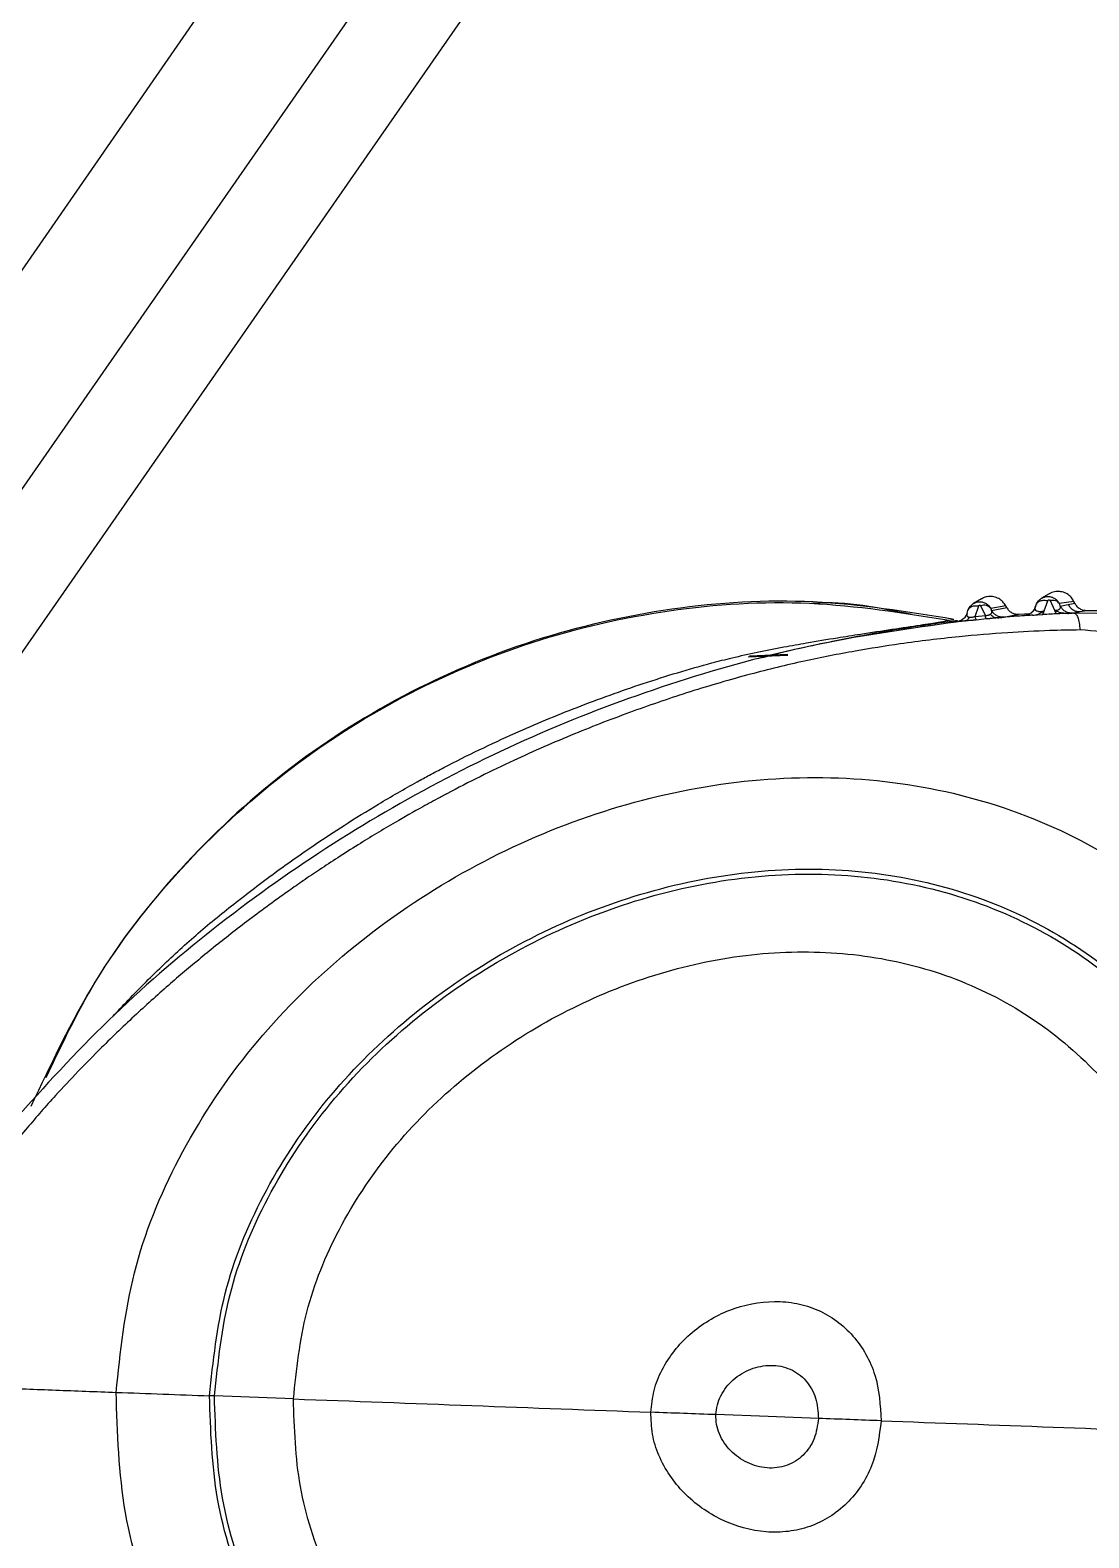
# Model space of a CAD drawing. Extents: x 409 to 498, y 628 to 778.
# Drawn here: x 490.764 to 492.419, y 707.518 to 709.874 of the extents above; entities that cross this region are included whole.
import ezdxf

# ---------------------------------------------------------------- set-up
doc = ezdxf.new("R2010")
doc.units = 0
doc.header["$MEASUREMENT"] = 0
doc.layers.add('1', color=4, linetype='Continuous')
doc.layers.add('GEOMETRY', color=4, linetype='Continuous', lineweight=25)

# ---------------------------------------------------------------- blocks, each defined once
blk = doc.blocks.new('2026_PULSE')
at = {"layer": 'GEOMETRY'}
for p, q in [((81.8001, 63.6574), (84.8602, 68.0587)), ((84.9778, 67.9736), (81.9177, 63.5723)), ((81.6408, 63.7677), (83.7316, 66.786)), ((83.78, 64.0325), (83.7681, 64.0257)), ((83.6741, 64.0246), (83.6617, 64.0175)), ((83.6644, 63.9972), (83.6699, 64.0138)), ((83.6728, 64.014), (83.6802, 63.9988)), ((83.7122, 64.0136), (83.6885, 64.0098)), ((83.6885, 64.0098), (83.69, 64.0065)), ((83.69, 64.0065), (83.7135, 64.0112)), ((83.7135, 64.0112), (83.7122, 64.0136)), ((83.7582, 64.0117), (83.7594, 64.0151)), ((83.7719, 64.006), (83.7778, 64.0218)), ((83.7814, 64.022), (83.788, 64.0068)), ((83.8186, 64.0206), (83.7957, 64.0172)), ((83.7957, 64.0172), (83.7973, 64.0135)), ((83.7973, 64.0135), (83.8097, 64.0158)), ((83.8097, 64.0158), (83.82, 64.0177)), ((83.82, 64.0177), (83.8186, 64.0206)), ((83.6238, 63.9915), (83.6308, 63.9926)), ((83.6337, 63.9887), (83.6376, 63.9894)), ((83.6401, 63.9901), (83.6452, 63.993)), ((83.6437, 63.992), (83.6441, 63.9921)), ((83.6516, 64.0025), (83.6529, 64.0065)), ((83.6644, 63.9972), (83.6802, 63.9988)), ((83.6819, 63.9932), (83.666, 63.9916)), ((83.709, 63.996), (83.7325, 64.0008)), ((83.7325, 64.0008), (83.7497, 64.002)), ((83.7409, 63.9985), (83.7497, 64.002)), ((83.7541, 63.9992), (83.7698, 64.0001)), ((83.7698, 64), (83.7719, 64.006)), ((83.7733, 64.0003), (83.7698, 64.0001)), ((83.7906, 64.0011), (83.7733, 64.0003)), ((83.788, 64.0068), (83.7906, 64.0011)), ((83.8077, 64.0019), (83.7906, 64.0011)), ((83.8083, 64.0019), (83.8077, 64.0019)), ((83.8157, 64.0024), (83.8281, 64.0047)), ((83.8187, 64.0023), (83.8281, 64.0047)), ((83.8605, 64.002), (83.8187, 64.0023)), ((83.8281, 64.0047), (83.8383, 64.0066)), ((83.8383, 64.0066), (83.8562, 64.0067)), ((83.3714, 63.9376), (83.3115, 63.9349)), ((83.3096, 63.9339), (83.3714, 63.9368)), ((83.3324, 63.9331), (83.3239, 63.9309)), ((82.4754, 62.7791), (82.4676, 62.7794)), ((82.5988, 62.7745), (82.4754, 62.7791)), ((83.3406, 62.7469), (83.2591, 62.75)), ((83.4193, 62.744), (83.3406, 62.7469))]:
    blk.add_line(p, q, dxfattribs=at)
for points, knots in [([(83.7569, 66.8202), (83.4514, 66.4892), (82.8446, 65.8317), (82.2026, 65.171), (81.8838, 64.843)], [0, 0, 0, 0, 0.5035298, 1, 1, 1, 1]), ([(83.8186, 64.0206), (83.8172, 64.023), (83.8145, 64.0276), (83.808, 64.0327), (83.8004, 64.0359), (83.7923, 64.0365), (83.7852, 64.0353), (83.7815, 64.0331), (83.7802, 64.0323)], [0, 0, 0, 0, 0.179007, 0.358014, 0.537022, 0.716029, 0.895036, 1, 1, 1, 1]), ([(83.6308, 63.9926), (83.5578, 64.0044), (83.4117, 64.0279), (83.1892, 64.0143), (82.9725, 63.9651), (82.7676, 63.8784), (82.5805, 63.7578), (82.4183, 63.606), (82.2917, 63.4445), (82.236, 63.327), (82.212, 63.2764)], [0, 0, 0, 0, 0.128908, 0.257815, 0.386723, 0.515631, 0.644539, 0.773446, 0.902354, 1, 1, 1, 1]), ([(83.5652, 64.0001), (83.5142, 64.0106), (83.462, 64.0213), (83.4096, 64.0175), (83.4084, 64.0174)], [0, 0, 0, 0, 0.977231, 1, 1, 1, 1]), ([(83.6529, 64.0065), (83.6539, 64.0086), (83.6556, 64.0127), (83.6604, 64.0169), (83.6652, 64.0193), (83.6701, 64.0203), (83.6752, 64.02), (83.6804, 64.0182), (83.6852, 64.0148), (83.6873, 64.0115), (83.6885, 64.0098)], [0, 0, 0, 0, 0.154612, 0.290603, 0.407903, 0.506473, 0.620626, 0.739473, 0.865922, 1, 1, 1, 1]), ([(83.6529, 64.0065), (83.6535, 64.0077), (83.6547, 64.0103), (83.6587, 64.0129), (83.664, 64.0143), (83.6679, 64.0139), (83.6699, 64.0138)], [0, 0, 0, 0, 0.242505, 0.499998, 0.757493, 1, 1, 1, 1]), ([(83.6699, 64.0138), (83.6699, 64.0139), (83.67, 64.0142), (83.6704, 64.0145), (83.6708, 64.0148), (83.6712, 64.0149), (83.6715, 64.0149), (83.6719, 64.0149), (83.6722, 64.0147), (83.6726, 64.0144), (83.6728, 64.0142), (83.6728, 64.014)], [0, 0, 0, 0, 0.144351, 0.279386, 0.402708, 0.515836, 0.570702, 0.625677, 0.739519, 0.863869, 1, 1, 1, 1]), ([(83.6885, 64.0098), (83.6877, 64.0107), (83.6862, 64.0126), (83.6823, 64.0143), (83.6777, 64.0149), (83.6744, 64.0143), (83.6728, 64.014)], [0, 0, 0, 0, 0.249417, 0.506903, 0.760701, 1, 1, 1, 1]), ([(83.7122, 64.0136), (83.7108, 64.0159), (83.7078, 64.0205), (83.7012, 64.0253), (83.6935, 64.0282), (83.6853, 64.0285), (83.6786, 64.0272), (83.6753, 64.0251), (83.6743, 64.0244)], [0, 0, 0, 0, 0.183043, 0.366085, 0.549128, 0.73217, 0.915213, 1, 1, 1, 1]), ([(83.7135, 64.0112), (83.7146, 64.0096), (83.7167, 64.0063), (83.7215, 64.0029), (83.7268, 64.0008), (83.7306, 64.0008), (83.7325, 64.0008)], [0, 0, 0, 0, 0.253674, 0.509842, 0.758373, 1, 1, 1, 1]), ([(83.7582, 64.0117), (83.7574, 64.01), (83.7558, 64.0064), (83.7517, 64.0023), (83.7466, 63.9994), (83.7428, 63.9988), (83.7409, 63.9985)], [0, 0, 0, 0, 0.244606, 0.5, 0.755394, 1, 1, 1, 1]), ([(83.7586, 64.0128), (83.7579, 64.0109), (83.7564, 64.007), (83.7534, 64.0042), (83.7518, 64.0027)], [0, 0, 0, 0, 0.487648, 1, 1, 1, 1]), ([(83.7582, 64.0117), (83.7578, 64.0105), (83.7572, 64.0084), (83.7588, 64.0065), (83.7615, 64.0055), (83.7633, 64.0051), (83.765, 64.005), (83.7666, 64.005), (83.7677, 64.0051), (83.7686, 64.0052), (83.7701, 64.0055), (83.7712, 64.0058), (83.7719, 64.006)], [0, 0, 0, 0, 0.310024, 0.585718, 0.692349, 0.74531, 0.798926, 0.862433, 0.88153, 0.891455, 0.942928, 1, 1, 1, 1]), ([(83.7594, 64.0151), (83.7606, 64.0175), (83.7625, 64.0214), (83.7673, 64.0254), (83.7723, 64.0278), (83.778, 64.0286), (83.7837, 64.0278), (83.7888, 64.0254), (83.793, 64.0218), (83.7948, 64.0187), (83.7957, 64.0172)], [0, 0, 0, 0, 0.166529, 0.280002, 0.401122, 0.523303, 0.648332, 0.769672, 0.88687, 1, 1, 1, 1]), ([(83.7594, 64.0151), (83.7601, 64.0165), (83.7614, 64.0191), (83.7659, 64.0218), (83.7717, 64.0229), (83.7758, 64.0222), (83.7778, 64.0218)], [0, 0, 0, 0, 0.241786, 0.499998, 0.758211, 1, 1, 1, 1]), ([(83.7778, 64.0218), (83.7779, 64.022), (83.778, 64.0223), (83.7784, 64.0228), (83.779, 64.023), (83.7795, 64.0232), (83.7799, 64.0231), (83.7801, 64.0231), (83.7804, 64.023), (83.7808, 64.0228), (83.7812, 64.0225), (83.7813, 64.0222), (83.7814, 64.022)], [0, 0, 0, 0, 0.146361, 0.284808, 0.41183, 0.527282, 0.582294, 0.636648, 0.691473, 0.747865, 0.867827, 1, 1, 1, 1]), ([(83.7957, 64.0172), (83.795, 64.0181), (83.7937, 64.02), (83.7901, 64.0217), (83.786, 64.0225), (83.7829, 64.0222), (83.7814, 64.022)], [0, 0, 0, 0, 0.253348, 0.511302, 0.763261, 1, 1, 1, 1]), ([(83.788, 64.0068), (83.7888, 64.0068), (83.79, 64.0068), (83.7917, 64.0069), (83.7933, 64.0073), (83.7949, 64.0079), (83.7961, 64.0087), (83.7971, 64.0097), (83.7978, 64.0112), (83.7975, 64.0126), (83.7973, 64.0135)], [0, 0, 0, 0, 0.079086, 0.133913, 0.200461, 0.312241, 0.428543, 0.526289, 0.702284, 1, 1, 1, 1]), ([(83.8157, 64.0024), (83.8138, 64.0024), (83.81, 64.0026), (83.8047, 64.005), (83.8001, 64.0086), (83.7982, 64.0119), (83.7973, 64.0135)], [0, 0, 0, 0, 0.244705, 0.5, 0.755295, 1, 1, 1, 1]), ([(83.8097, 64.0158), (83.8107, 64.0142), (83.8126, 64.0109), (83.8171, 64.0073), (83.8225, 64.0049), (83.8262, 64.0048), (83.8281, 64.0047)], [0, 0, 0, 0, 0.244768, 0.500064, 0.755326, 1, 1, 1, 1]), ([(83.82, 64.0177), (83.821, 64.016), (83.823, 64.0127), (83.8276, 64.0092), (83.8328, 64.0069), (83.8365, 64.0067), (83.8383, 64.0066)], [0, 0, 0, 0, 0.253715, 0.509834, 0.758299, 1, 1, 1, 1]), ([(83.6481, 63.9901), (83.5768, 63.9803), (83.4339, 63.9608), (83.2241, 63.9061), (83.0203, 63.8331), (82.8238, 63.7407), (82.6365, 63.6301), (82.4608, 63.5025), (82.2971, 63.3597), (82.201, 63.2528), (82.153, 63.1994)], [0, 0, 0, 0, 0.1245824, 0.2494896, 0.37459, 0.4998762, 0.6251945, 0.7503704, 0.8753604, 1, 1, 1, 1]), ([(82.3171, 63.3727), (82.3226, 63.3787), (82.3458, 63.4036), (82.3887, 63.4469), (82.4458, 63.4996), (82.5065, 63.5491), (82.5687, 63.5965), (82.6266, 63.6371), (82.6804, 63.6726), (82.7334, 63.7053), (82.7782, 63.7311), (82.8088, 63.7478), (82.8227, 63.7552), (82.8667, 63.7783), (82.9391, 63.8132), (83.0434, 63.8566), (83.1461, 63.8935), (83.2273, 63.9182), (83.2869, 63.9333), (83.3244, 63.9416), (83.3633, 63.9492), (83.4051, 63.9567), (83.4452, 63.9634), (83.5066, 63.973), (83.5592, 63.9808), (83.5945, 63.9862), (83.6086, 63.9885), (83.6192, 63.9906), (83.6224, 63.9912), (83.6238, 63.9915)], [0, 0, 0, 0, 0.016575, 0.069304, 0.119597, 0.169396, 0.222374, 0.271774, 0.306459, 0.347077, 0.392202, 0.406187, 0.414451, 0.422697, 0.502009, 0.569514, 0.640444, 0.712795, 0.733781, 0.760033, 0.78769, 0.811098, 0.843415, 0.867961, 0.936767, 0.952258, 0.965537, 0.984099, 1, 1, 1, 1]), ([(83.3325, 63.9329), (83.335, 63.9336), (83.3716, 63.9441), (83.4365, 63.9578), (83.5186, 63.9736), (83.5804, 63.9832), (83.6158, 63.9881), (83.6321, 63.9903), (83.6351, 63.9907), (83.6365, 63.9909)], [0, 0, 0, 0, 0.020323, 0.30141, 0.537406, 0.721164, 0.873342, 0.938624, 1, 1, 1, 1]), ([(83.6516, 64.0025), (83.651, 64.0008), (83.6495, 63.9973), (83.6456, 63.993), (83.6407, 63.9899), (83.6369, 63.9891), (83.6351, 63.9888)], [0, 0, 0, 0, 0.244703, 0.5, 0.755297, 1, 1, 1, 1]), ([(83.6481, 63.9901), (83.6462, 63.9899), (83.6422, 63.9894), (83.6383, 63.9891), (83.6355, 63.9888), (83.6352, 63.9888), (83.6351, 63.9888)], [0, 0, 0, 0, 0.219313, 0.437055, 0.703636, 1, 1, 1, 1]), ([(83.6516, 64.0023), (83.6509, 64.0006), (83.6495, 63.997), (83.6467, 63.9944), (83.6452, 63.993)], [0, 0, 0, 0, 0.489073, 1, 1, 1, 1]), ([(83.6481, 63.9901), (83.6496, 63.9905), (83.6525, 63.9913), (83.6545, 63.9944), (83.6556, 63.996)], [0, 0, 0, 0, 0.499989, 1, 1, 1, 1]), ([(83.666, 63.9916), (83.6648, 63.9915), (83.6629, 63.9913), (83.6607, 63.9911), (83.6591, 63.9909), (83.6576, 63.9908), (83.6563, 63.9907), (83.6555, 63.9907), (83.6528, 63.9905), (83.6505, 63.9903), (83.6481, 63.9901)], [0, 0, 0, 0, 0.198415, 0.3028, 0.36011, 0.457997, 0.54502, 0.571673, 0.58734, 1, 1, 1, 1]), ([(83.6516, 64.0025), (83.6513, 64.001), (83.6507, 63.9989), (83.6523, 63.997), (83.6539, 63.9963), (83.655, 63.9961), (83.6556, 63.996)], [0, 0, 0, 0, 0.542909, 0.786725, 0.897634, 1, 1, 1, 1]), ([(83.6556, 63.996), (83.6562, 63.996), (83.6574, 63.9959), (83.659, 63.9961), (83.6605, 63.9963), (83.6621, 63.9965), (83.6636, 63.997), (83.6644, 63.9972)], [0, 0, 0, 0, 0.252838, 0.493953, 0.521876, 0.738307, 1, 1, 1, 1]), ([(83.666, 63.9916), (83.6658, 63.9921), (83.6653, 63.9929), (83.6647, 63.9958), (83.6644, 63.9972)], [0, 0, 0, 0, 0.500008, 1, 1, 1, 1]), ([(83.6802, 63.9988), (83.681, 63.9988), (83.6826, 63.9987), (83.684, 63.9991), (83.6849, 63.9993), (83.6855, 63.9994), (83.6867, 63.9998), (83.6874, 64.0002), (83.6879, 64.0005)], [0, 0, 0, 0, 0.238313, 0.475335, 0.500024, 0.549554, 0.728053, 1, 1, 1, 1]), ([(83.6819, 63.9932), (83.6816, 63.9936), (83.6811, 63.9945), (83.6805, 63.9973), (83.6802, 63.9988)], [0, 0, 0, 0, 0.5031054, 1, 1, 1, 1]), ([(83.6991, 63.9951), (83.697, 63.9948), (83.6949, 63.9946), (83.6926, 63.9943), (83.6926, 63.9943), (83.6926, 63.9943), (83.6924, 63.9943), (83.6912, 63.9941), (83.6895, 63.9939), (83.6873, 63.9937), (83.685, 63.9935), (83.6831, 63.9933), (83.6819, 63.9932)], [0, 0, 0, 0, 0.417535, 0.417611, 0.41821, 0.419871, 0.426157, 0.450648, 0.646057, 0.703071, 0.806006, 1, 1, 1, 1]), ([(83.6879, 64.0005), (83.6885, 64.0009), (83.6897, 64.0017), (83.6906, 64.0038), (83.6903, 64.0054), (83.69, 64.0065)], [0, 0, 0, 0, 0.225042, 0.470435, 1, 1, 1, 1]), ([(83.6991, 63.9951), (83.6981, 63.9951), (83.696, 63.9951), (83.693, 63.9961), (83.6903, 63.9979), (83.6887, 63.9996), (83.6879, 64.0005)], [0, 0, 0, 0, 0.2541623, 0.5091042, 0.7593494, 1, 1, 1, 1]), ([(83.709, 63.996), (83.7071, 63.996), (83.7033, 63.996), (83.6978, 63.9982), (83.6931, 64.0017), (83.691, 64.0049), (83.69, 64.0065)], [0, 0, 0, 0, 0.244604, 0.5, 0.755396, 1, 1, 1, 1]), ([(83.7542, 63.9992), (83.7486, 63.9988), (83.7346, 63.9979), (83.7162, 63.9965), (83.7034, 63.9954), (83.6991, 63.9951)], [0, 0, 0, 0, 0.304807, 0.763892, 1, 1, 1, 1]), ([(83.6991, 63.9951), (83.7018, 63.9953), (83.7074, 63.9958), (83.7085, 63.996), (83.709, 63.996)], [0, 0, 0, 0, 0.474831, 1, 1, 1, 1]), ([(83.7541, 63.9992), (83.7521, 63.999), (83.7481, 63.9988), (83.7442, 63.9986), (83.7413, 63.9985), (83.741, 63.9985), (83.7409, 63.9985)], [0, 0, 0, 0, 0.217056, 0.42966, 0.698276, 1, 1, 1, 1]), ([(83.7541, 63.9992), (83.7558, 63.9993), (83.7593, 63.9997), (83.7657, 64.0017), (83.7694, 64.0043), (83.7719, 64.006)], [0, 0, 0, 0, 0.24777, 0.493288, 1, 1, 1, 1]), ([(83.8077, 64.0019), (83.8001, 64.0016), (83.7887, 64.0011), (83.7772, 64.0005), (83.7733, 64.0003)], [0, 0, 0, 0, 0.663169, 1, 1, 1, 1]), ([(83.8077, 64.0019), (83.8056, 64.0019), (83.8016, 64.002), (83.7947, 64.0035), (83.7906, 64.0056), (83.788, 64.0068)], [0, 0, 0, 0, 0.298965, 0.578216, 1, 1, 1, 1]), ([(83.8083, 64.0019), (83.8105, 64.002), (83.8146, 64.0022), (83.8153, 64.0023), (83.8157, 64.0024)], [0, 0, 0, 0, 0.5188719, 1, 1, 1, 1]), ([(83.8187, 64.0023), (83.8169, 64.0022), (83.814, 64.0021), (83.8105, 64.002), (83.8089, 64.0019), (83.8083, 64.0019)], [0, 0, 0, 0, 0.528606, 0.827155, 1, 1, 1, 1]), ([(83.8187, 64.0023), (83.8198, 64.002), (83.8219, 64.0013), (83.8247, 63.996), (83.8269, 63.9877), (83.8278, 63.98), (83.8282, 63.9761)], [0, 0, 0, 0, 0.2398, 0.491268, 0.747303, 1, 1, 1, 1]), ([(83.8282, 63.9761), (83.8123, 63.9758), (83.7747, 63.9751), (83.7116, 63.9717), (83.6336, 63.9654), (83.5541, 63.9557), (83.4735, 63.9428), (83.3953, 63.9276), (83.3092, 63.9066), (83.2199, 63.8804), (83.1282, 63.8492), (83.0361, 63.8136), (82.9388, 63.771), (82.873, 63.7384), (82.8387, 63.7202), (82.8387, 63.7202), (82.8387, 63.7202), (82.8386, 63.7202), (82.8386, 63.7202), (82.8386, 63.7202), (82.8386, 63.7202), (82.8385, 63.7202), (82.8384, 63.7201), (82.838, 63.7199), (82.837, 63.7194), (82.8336, 63.7175), (82.8213, 63.711), (82.7954, 63.6968), (82.7525, 63.6725), (82.7083, 63.6458), (82.669, 63.6209), (82.6405, 63.6021), (82.6151, 63.5849), (82.5928, 63.5694), (82.5581, 63.5447), (82.5129, 63.5109), (82.4577, 63.467), (82.4051, 63.4226), (82.3523, 63.3752), (82.2917, 63.3172), (82.2348, 63.2579), (82.1816, 63.1974), (82.1366, 63.1424), (82.0963, 63.0896), (82.0717, 63.0551), (82.0615, 63.0407)], [0, 0, 0, 0, 0.023144, 0.05484, 0.091564, 0.136206, 0.170367, 0.209427, 0.251228, 0.298444, 0.343948, 0.391377, 0.441313, 0.497426, 0.497427, 0.497428, 0.497429, 0.497432, 0.497437, 0.497446, 0.497463, 0.497497, 0.497564, 0.497711, 0.498058, 0.499248, 0.503302, 0.518104, 0.541837, 0.574517, 0.592617, 0.609041, 0.623786, 0.63685, 0.648231, 0.685287, 0.718359, 0.749985, 0.784568, 0.820855, 0.870939, 0.90326, 0.937451, 0.973984, 1, 1, 1, 1]), ([(84.2445, 63.7143), (84.2237, 63.7523), (84.1823, 63.8277), (84.0798, 63.9125), (83.9584, 63.9671), (83.8717, 63.9731), (83.8282, 63.9761)], [0, 0, 0, 0, 0.251476, 0.500099, 0.748747, 1, 1, 1, 1]), ([(82.3218, 62.7848), (82.3284, 62.8477), (82.3418, 62.9745), (82.4156, 63.1544), (82.523, 63.3191), (82.6628, 63.4632), (82.8275, 63.5821), (83.0101, 63.6724), (83.2034, 63.7301), (83.4007, 63.7518), (83.5948, 63.7352), (83.7785, 63.6792), (83.9443, 63.5838), (84.0846, 63.4526), (84.1954, 63.2925), (84.2732, 63.1104), (84.3193, 62.9138), (84.3208, 62.7787), (84.3216, 62.7108)], [0, 0, 0, 0, 0.060091, 0.121152, 0.183577, 0.247259, 0.311757, 0.376464, 0.440752, 0.504052, 0.566014, 0.626679, 0.686637, 0.746971, 0.808472, 0.871348, 0.935362, 1, 1, 1, 1]), ([(82.4676, 62.7794), (82.4734, 62.8332), (82.4849, 62.9418), (82.5482, 63.0957), (82.6404, 63.2367), (82.7603, 63.36), (82.9016, 63.4619), (83.058, 63.5393), (83.2237, 63.5889), (83.3926, 63.6077), (83.5589, 63.5936), (83.7161, 63.5458), (83.8581, 63.4642), (83.9782, 63.3517), (84.0729, 63.2145), (84.1394, 63.0585), (84.1788, 62.89), (84.1801, 62.7742), (84.1808, 62.716)], [0, 0, 0, 0, 0.060031, 0.121063, 0.183495, 0.247208, 0.311744, 0.37649, 0.440815, 0.50414, 0.566097, 0.626721, 0.686615, 0.746897, 0.808382, 0.871274, 0.935323, 1, 1, 1, 1]), ([(82.4754, 62.7791), (82.4811, 62.8325), (82.4925, 62.9401), (82.5553, 63.0926), (82.6467, 63.2322), (82.7656, 63.3544), (82.9056, 63.4554), (83.0607, 63.5321), (83.2248, 63.5813), (83.3923, 63.5999), (83.5569, 63.586), (83.7128, 63.5387), (83.8535, 63.4578), (83.9725, 63.3463), (84.0663, 63.2104), (84.1322, 63.0558), (84.1712, 62.8888), (84.1725, 62.7739), (84.1732, 62.7162)], [0, 0, 0, 0, 0.060017, 0.121046, 0.183483, 0.247203, 0.311744, 0.376491, 0.440822, 0.504154, 0.566114, 0.626731, 0.686609, 0.746882, 0.808366, 0.871265, 0.93532, 1, 1, 1, 1]), ([(82.5988, 62.7745), (82.6037, 62.8202), (82.6135, 62.9123), (82.6675, 63.0428), (82.746, 63.1622), (82.8481, 63.2668), (82.9682, 63.3533), (83.1013, 63.4192), (83.2419, 63.4615), (83.3852, 63.4776), (83.5262, 63.4659), (83.6596, 63.4256), (83.7801, 63.3563), (83.8819, 63.2608), (83.9621, 63.1443), (84.0184, 63.0118), (84.0518, 62.8687), (84.0529, 62.7701), (84.0534, 62.7207)], [0, 0, 0, 0, 0.059911, 0.12091, 0.183385, 0.247163, 0.311739, 0.376505, 0.44088, 0.504269, 0.566249, 0.626809, 0.686568, 0.746756, 0.808237, 0.871187, 0.935295, 1, 1, 1, 1]), ([(83.1575, 62.7537), (83.1587, 62.7651), (83.161, 62.788), (83.1785, 62.8317), (83.2163, 62.8792), (83.2788, 62.9169), (83.3386, 62.929), (83.3856, 62.9247), (83.4188, 62.9144), (83.4488, 62.8971), (83.4827, 62.8655), (83.5131, 62.8124), (83.516, 62.7646), (83.5174, 62.7404)], [0, 0, 0, 0, 0.060664, 0.122079, 0.247686, 0.376266, 0.503246, 0.565392, 0.626495, 0.68706, 0.747909, 0.871983, 1, 1, 1, 1]), ([(83.2591, 62.75), (83.2596, 62.755), (83.2607, 62.7653), (83.2684, 62.7847), (83.2851, 62.8059), (83.3129, 62.8227), (83.3395, 62.828), (83.3605, 62.826), (83.3753, 62.8214), (83.3887, 62.8137), (83.4038, 62.7996), (83.4173, 62.776), (83.4186, 62.7548), (83.4193, 62.744)], [0, 0, 0, 0, 0.060796, 0.122283, 0.24782, 0.376196, 0.503035, 0.565203, 0.626401, 0.687107, 0.748072, 0.872168, 1, 1, 1, 1]), ([(81.9796, 62.7977), (82.0033, 62.7968), (82.0507, 62.795), (82.1356, 62.7918), (82.2267, 62.7884), (82.2901, 62.786), (82.3218, 62.7848)], [0, 0, 0, 0, 0.249996, 0.500004, 0.749994, 1, 1, 1, 1]), ([(84.3216, 62.7108), (84.3158, 62.6431), (84.3043, 62.5084), (84.2437, 62.3157), (84.1527, 62.1399), (84.0304, 61.9884), (83.8808, 61.8679), (83.7083, 61.785), (83.521, 61.7429), (83.3262, 61.7407), (83.131, 61.777), (82.9425, 61.8489), (82.7672, 61.9525), (82.6117, 62.0832), (82.483, 62.2372), (82.388, 62.4094), (82.3277, 62.5942), (82.3237, 62.7216), (82.3218, 62.7848)], [0, 0, 0, 0, 0.064638, 0.128652, 0.191528, 0.253029, 0.313363, 0.373321, 0.433986, 0.495948, 0.559248, 0.623536, 0.688243, 0.752741, 0.816423, 0.878848, 0.939909, 1, 1, 1, 1]), ([(82.3218, 62.7848), (82.3462, 62.7839), (82.3951, 62.7821), (82.4435, 62.7803), (82.4676, 62.7794)], [0, 0, 0, 0, 0.5, 1, 1, 1, 1]), ([(84.1808, 62.716), (84.1758, 62.658), (84.1659, 62.5425), (84.1142, 62.3773), (84.0363, 62.2267), (83.9317, 62.0968), (83.8037, 61.9935), (83.656, 61.9226), (83.4956, 61.8867), (83.3289, 61.885), (83.1617, 61.9162), (83.0002, 61.978), (82.8499, 62.0668), (82.7166, 62.1788), (82.6061, 62.3107), (82.5246, 62.458), (82.4728, 62.6162), (82.4694, 62.7253), (82.4676, 62.7794)], [0, 0, 0, 0, 0.064677, 0.128726, 0.191618, 0.253103, 0.313385, 0.373279, 0.433903, 0.49586, 0.559185, 0.62351, 0.688256, 0.752792, 0.816505, 0.878937, 0.939969, 1, 1, 1, 1]), ([(84.1732, 62.7162), (84.1682, 62.6587), (84.1584, 62.5443), (84.1072, 62.3806), (84.0301, 62.2313), (83.9264, 62.1026), (83.7995, 62.0003), (83.6532, 61.93), (83.4943, 61.8944), (83.329, 61.8928), (83.1634, 61.9238), (83.0034, 61.985), (82.8544, 62.073), (82.7222, 62.184), (82.6127, 62.3147), (82.5319, 62.4607), (82.4806, 62.6174), (82.4771, 62.7255), (82.4754, 62.7791)], [0, 0, 0, 0, 0.06468, 0.128735, 0.191634, 0.253118, 0.313391, 0.373269, 0.433886, 0.495846, 0.559178, 0.623509, 0.688256, 0.752797, 0.816517, 0.878954, 0.939983, 1, 1, 1, 1]), ([(84.0534, 62.7207), (84.0492, 62.6713), (84.0408, 62.5732), (83.997, 62.4328), (83.931, 62.3048), (83.8424, 62.1946), (83.7338, 62.1068), (83.6085, 62.0467), (83.4725, 62.0164), (83.3311, 62.0152), (83.1893, 62.042), (83.0522, 62.0946), (82.9244, 62.1701), (82.811, 62.2652), (82.7169, 62.3771), (82.6475, 62.502), (82.6033, 62.636), (82.6003, 62.7286), (82.5988, 62.7745)], [0, 0, 0, 0, 0.064705, 0.128813, 0.191763, 0.253244, 0.313432, 0.373191, 0.433751, 0.495731, 0.55912, 0.623495, 0.688261, 0.752837, 0.816615, 0.87909, 0.940089, 1, 1, 1, 1]), ([(83.5174, 62.7404), (83.5142, 62.7163), (83.5078, 62.6689), (83.4736, 62.6182), (83.4374, 62.5892), (83.4062, 62.5742), (83.3724, 62.5664), (83.3252, 62.5655), (83.2664, 62.5821), (83.2068, 62.6242), (83.1726, 62.6744), (83.1585, 62.7193), (83.1578, 62.7423), (83.1575, 62.7537)], [0, 0, 0, 0, 0.128017, 0.252091, 0.31294, 0.373505, 0.434608, 0.496754, 0.623734, 0.752314, 0.877921, 0.939336, 1, 1, 1, 1]), ([(83.2591, 62.75), (83.2421, 62.7506), (83.2083, 62.7518), (83.1744, 62.7531), (83.1575, 62.7537)], [0, 0, 0, 0, 0.5, 1, 1, 1, 1]), ([(83.4193, 62.744), (83.4178, 62.7333), (83.415, 62.7122), (83.3997, 62.6897), (83.3836, 62.6768), (83.3697, 62.6701), (83.3546, 62.6666), (83.3335, 62.6661), (83.3074, 62.6735), (83.2809, 62.6922), (83.2658, 62.7146), (83.2595, 62.7346), (83.2592, 62.7449), (83.2591, 62.75)], [0, 0, 0, 0, 0.127832, 0.251928, 0.312893, 0.373599, 0.434797, 0.496965, 0.623804, 0.75218, 0.877717, 0.939204, 1, 1, 1, 1])]:
    blk.add_open_spline(points, degree=3, knots=knots, dxfattribs=at)
for points in [[(82.189, 63.232), (82.2204, 63.2985), (82.2832, 63.4314), (82.4191, 63.6064), (82.5807, 63.7567), (82.7665, 63.8764), (82.9699, 63.9627), (83.1851, 64.0118), (83.4061, 64.0258), (83.5513, 64.0029), (83.6238, 63.9915)], [(82.5988, 62.7745), (82.6917, 62.7711), (82.8774, 62.7642), (83.0641, 62.7572), (83.1575, 62.7537)], [(83.5174, 62.7404), (83.5011, 62.741), (83.4685, 62.7422), (83.4357, 62.7434), (83.4193, 62.744)], [(83.5174, 62.7404), (83.6072, 62.7371), (83.7867, 62.7305), (83.9645, 62.7239), (84.0534, 62.7207)]]:
    blk.add_open_spline(points, degree=3, dxfattribs=at)

msp = doc.modelspace()

# ---------------------------------------------------------------- block references
at = {"layer": '1'}
msp.add_blockref('2026_PULSE', (408.577, 644.9604), dxfattribs=at)

doc.saveas('drawing.dxf')
